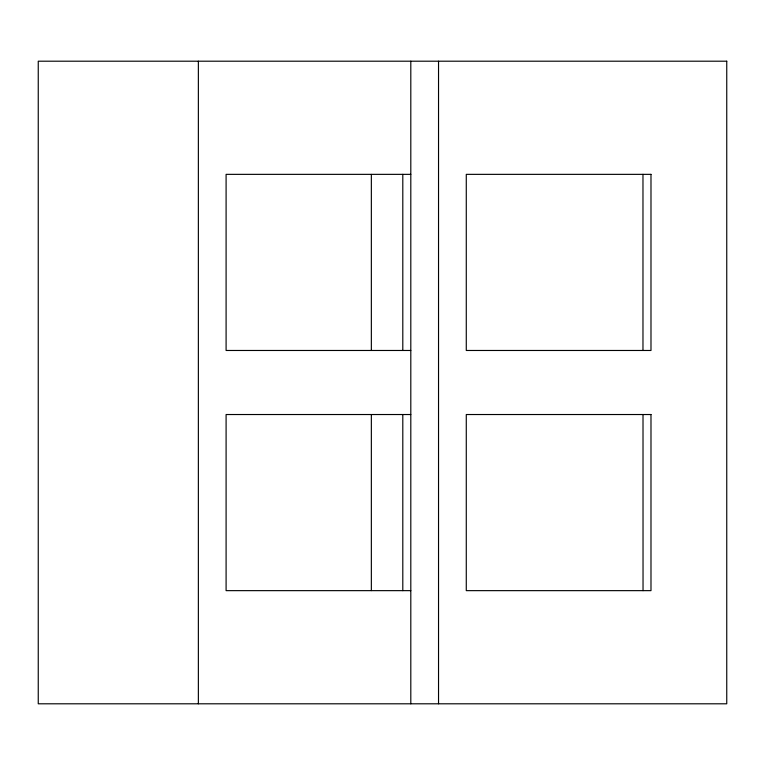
<?xml version="1.0" encoding="UTF-8"?>
<svg xmlns="http://www.w3.org/2000/svg" width="765" height="765" viewBox="0 0 765 765"><rect width="100%" height="100%" fill="white"/><g stroke="black" fill="none" stroke-linecap="round" stroke-linejoin="round"><path stroke-width="1.15" d="M410.805 174.353L226.096 174.353L226.096 350.475L410.805 350.475M410.805 414.525L226.096 414.525L226.096 590.647L410.805 590.647M642.973 174.353L642.973 350.475M643.011 414.525L643.04 590.647M438.536 61.2L438.536 703.8M410.805 61.2L410.805 703.8M402.801 174.353L402.801 350.475M402.801 414.525L402.801 590.647M371.35 174.41L371.35 350.418M371.35 414.582L371.35 590.59M198.365 61.2L198.365 703.8M726.75 61.2L38.25 61.2L38.25 703.8L726.75 703.8L726.75 61.2M650.986 174.353L466.277 174.353L466.277 350.475L650.986 350.475L650.986 174.353M650.986 414.525L466.277 414.525L466.277 590.647L650.986 590.647L650.986 414.525"/></g></svg>
